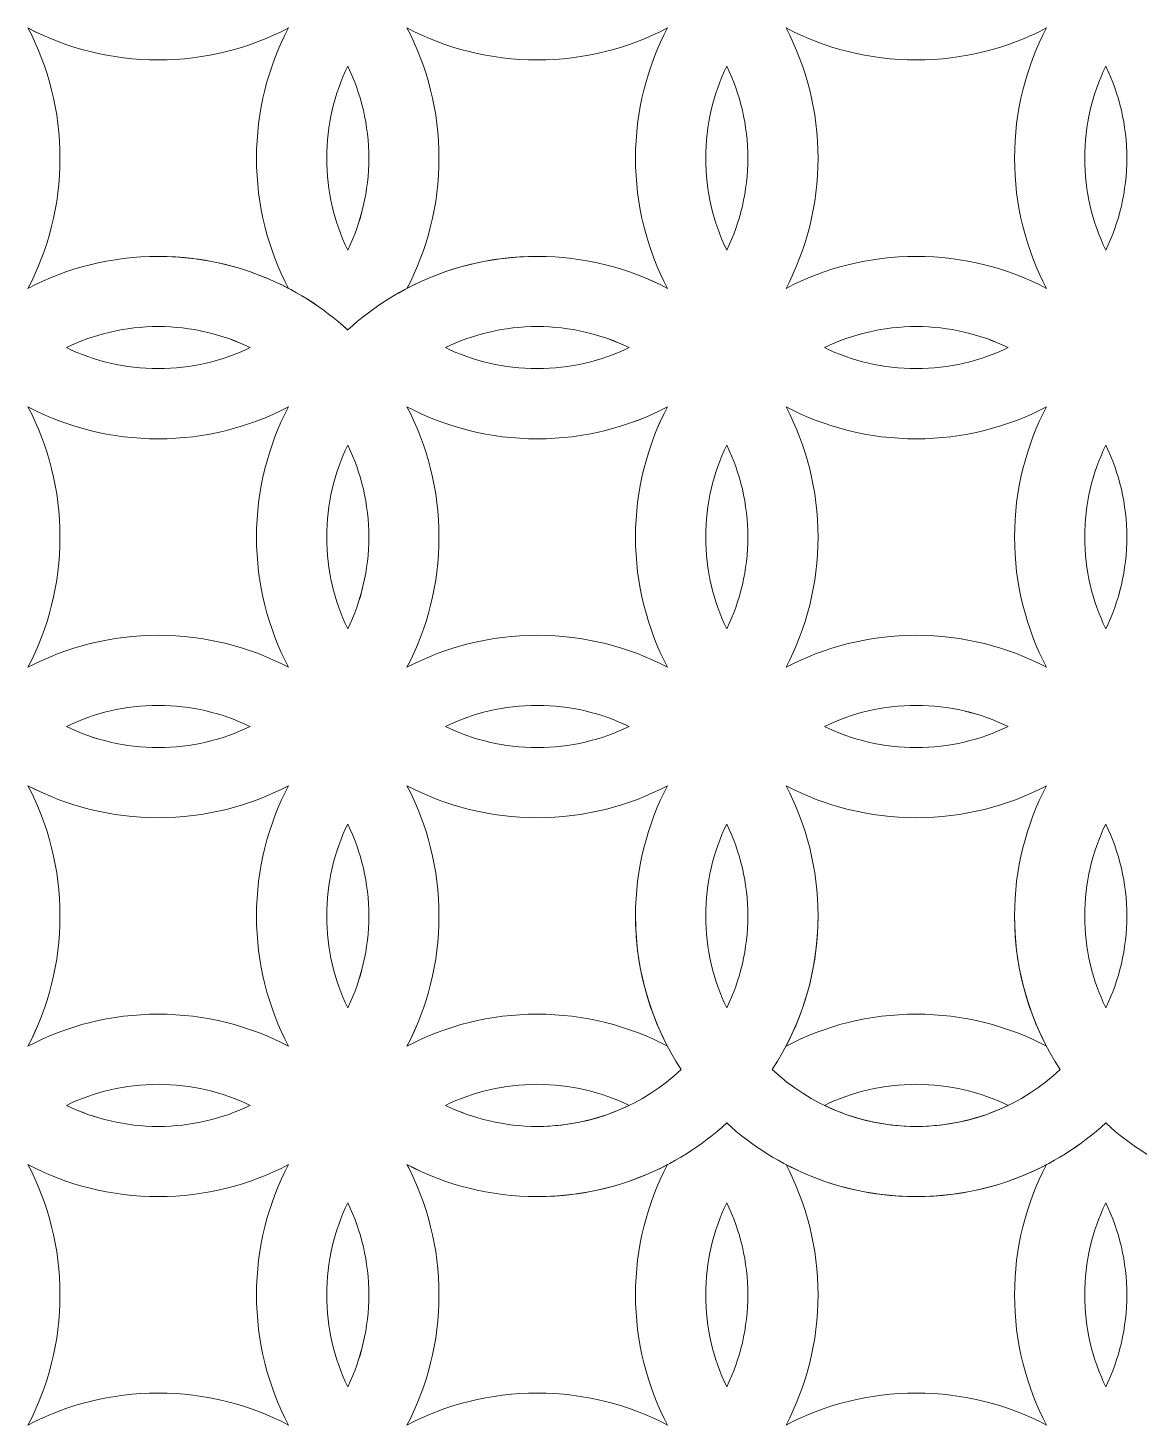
# Model space of a CAD drawing. Header units: centimetres. Extents: x -11.4 to 11.4, y -19.6 to 19.6.
# Drawn here: x -2.28 to 5.64, y 0.42 to 10.38 of the extents above; entities that cross this region are included whole.
import ezdxf

# ---------------------------------------------------------------- set-up
doc = ezdxf.new("R2010")
doc.units = ezdxf.units.CM
doc.header["$MEASUREMENT"] = 0
doc.layers.add('Layer 1', color=7, linetype='Continuous')

msp = doc.modelspace()

# ---------------------------------------------------------------- linework, layer by layer
at = {"layer": 'Layer 1', "color": 242, "lineweight": 9}
for points in [[(-0.42209, 10.3779), (-0.69943, 10.23234), (-1.01515, 10.14999), (-1.35001, 10.14999), (-1.35001, 10.14999), (-1.68492, 10.14999), (-2.00066, 10.23236), (-2.27802, 10.37795)], [(-2.27787, 10.3779), (-2.13233, 10.10056), (-2.05, 9.78485), (-2.05, 9.45), (-2.05, 9.45), (-2.05, 9.11508), (-2.13237, 8.7993), (-2.27797, 8.52192)], [(-2.27787, 10.3779), (-2.13233, 10.10056), (-2.05, 9.78485), (-2.05, 9.45), (-2.05, 9.45), (-2.05, 9.11508), (-2.13237, 8.7993), (-2.27797, 8.52192)], [(-0.42209, 10.3779), (-0.69942, 10.23234), (-1.01513, 10.14999), (-1.35001, 10.14999), (-1.35001, 10.14999), (-1.68486, 10.14999), (-2.00055, 10.23233), (-2.27787, 10.37787)], [(-0.42209, 8.52206), (-0.56766, 8.79943), (-0.65, 9.11513), (-0.65, 9.45), (-0.65, 9.45), (-0.65, 9.78487), (-0.56765, 10.10057), (-0.42209, 10.3779)], [(-0.42213, 8.52209), (-0.56768, 8.79943), (-0.65, 9.11514), (-0.65, 9.45), (-0.65, 9.45), (-0.65, 9.78487), (-0.56765, 10.10056), (-0.42212, 10.37788)], [(0.42207, 10.3779), (0.56763, 10.10056), (0.65, 9.78486), (0.65, 9.45), (0.65, 9.45), (0.65, 9.11508), (0.5676, 8.79932), (0.42199, 8.52192)], [(0.42209, 10.3779), (0.56763, 10.10056), (0.65, 9.78486), (0.65, 9.45), (0.65, 9.45), (0.65, 9.11508), (0.56763, 8.7993), (0.42202, 8.52191)], [(2.27789, 10.37786), (2.00057, 10.23232), (1.68484, 10.14999), (1.34999, 10.14999), (1.34999, 10.14999), (1.01512, 10.14999), (0.69941, 10.23234), (0.42207, 10.3779)], [(2.2779, 10.37788), (2.00057, 10.23232), (1.68485, 10.14999), (1.34999, 10.14999), (1.34999, 10.14999), (1.01513, 10.14999), (0.69943, 10.23232), (0.42208, 10.37787)], [(2.27787, 8.52209), (2.13232, 8.79946), (2.05, 9.11515), (2.05, 9.45), (2.05, 9.45), (2.05, 9.78487), (2.13236, 10.10054), (2.2779, 10.37787)], [(2.27787, 8.52209), (2.13232, 8.79946), (2.05, 9.11515), (2.05, 9.45), (2.05, 9.45), (2.05, 9.78487), (2.13236, 10.10054), (2.2779, 10.37787)], [(3.12218, 10.37776), (3.26767, 10.10044), (3.35, 9.78481), (3.35, 9.45), (3.35, 9.45), (3.35, 9.11508), (3.26762, 8.79934), (3.12203, 8.52195)], [(3.12218, 10.37776), (3.26767, 10.10044), (3.35, 9.78481), (3.35, 9.45), (3.35, 9.45), (3.35, 9.11508), (3.26762, 8.79934), (3.12203, 8.52195)], [(4.97789, 10.37788), (4.70057, 10.23234), (4.38486, 10.14999), (4.04999, 10.14999), (4.04999, 10.14999), (3.71515, 10.14999), (3.39946, 10.23232), (3.12212, 10.37786)], [(4.97787, 10.37786), (4.70055, 10.23232), (4.38484, 10.14999), (4.04999, 10.14999), (4.04999, 10.14999), (3.71515, 10.14999), (3.39946, 10.23232), (3.12212, 10.37786)], [(4.97789, 8.52207), (4.83234, 8.79944), (4.75, 9.11513), (4.75, 9.45), (4.75, 9.45), (4.75, 9.78487), (4.83234, 10.10057), (4.9779, 10.37789)], [(-0.00001, 8.79546), (-0.09611, 8.99327), (-0.15, 9.21535), (-0.15, 9.44999), (-0.15, 9.44999), (-0.15, 9.68474), (-0.09607, 9.90692), (0.00012, 10.10478)], [(0.00001, 8.79549), (-0.09609, 8.9933), (-0.15, 9.21536), (-0.15, 9.44999), (-0.15, 9.44999), (-0.15, 9.68468), (-0.09606, 9.90678), (0.00007, 10.10462)], [(-0.00001, 10.10449), (0.09609, 9.90669), (0.15, 9.68461), (0.15, 9.44999), (0.15, 9.44999), (0.15, 9.21525), (0.09604, 8.99308), (-0.00015, 8.7952)], [(0.00001, 10.10449), (0.09611, 9.90671), (0.15, 9.68461), (0.15, 9.44999), (0.15, 9.44999), (0.15, 9.21531), (0.09608, 8.99315), (-0.00007, 8.79532)], [(2.69993, 8.79563), (2.60388, 8.9934), (2.55, 9.21542), (2.55, 9.44999), (2.55, 9.44999), (2.55, 9.68468), (2.60393, 9.90678), (2.70006, 10.10461)], [(2.69993, 8.79563), (2.60388, 8.9934), (2.55, 9.21542), (2.55, 9.44999), (2.55, 9.44999), (2.55, 9.68468), (2.60393, 9.90678), (2.70006, 10.10461)], [(2.70001, 10.10449), (2.79609, 9.90671), (2.85, 9.68462), (2.85, 9.44999), (2.85, 9.44999), (2.85, 9.21537), (2.79611, 8.99328), (2.70001, 8.79548)], [(2.70001, 10.10449), (2.79609, 9.90671), (2.85, 9.68462), (2.85, 9.44999), (2.85, 9.44999), (2.85, 9.21537), (2.79611, 8.99328), (2.70001, 8.79548)], [(5.40001, 8.79549), (5.30392, 8.9933), (5.25, 9.21536), (5.25, 9.44999), (5.25, 9.44999), (5.25, 9.68468), (5.30394, 9.90678), (5.40007, 10.10462)], [(5.39999, 10.10447), (5.49608, 9.90669), (5.55, 9.68461), (5.55, 9.44999), (5.55, 9.44999), (5.55, 9.21525), (5.49604, 8.99307), (5.39985, 8.79519)], [(5.40001, 10.10449), (5.49611, 9.90671), (5.55, 9.68461), (5.55, 9.44999), (5.55, 9.44999), (5.55, 9.21531), (5.49608, 8.99315), (5.39993, 8.79532)], [(-2.2779, 8.52206), (-2.00056, 8.66762), (-1.68487, 8.74999), (-1.35001, 8.74999), (-1.35001, 8.74999), (-1.01513, 8.75), (-0.69943, 8.66762), (-0.42208, 8.52206)], [(-2.2779, 8.52206), (-2.00056, 8.66762), (-1.68487, 8.74999), (-1.35001, 8.74999), (-1.35001, 8.74999), (-1.01513, 8.75), (-0.69943, 8.66762), (-0.42208, 8.52206)], [(-2.27789, 8.52207), (-2.00055, 8.66763), (-1.68487, 8.74999), (-1.35001, 8.74999), (-1.35001, 8.74999), (-0.82974, 8.75), (-0.3558, 8.55121), (0.00001, 8.22549)], [(-2.27789, 8.52207), (-2.00055, 8.66763), (-1.68487, 8.74999), (-1.35001, 8.74999), (-1.35001, 8.74999), (-0.82967, 8.75), (-0.35567, 8.55116), (0.00014, 8.22536)], [(0, 8.22551), (0.35581, 8.55122), (0.82975, 8.74999), (1.34999, 8.74999), (1.34999, 8.74999), (1.68491, 8.75), (2.00064, 8.66761), (2.27802, 8.52201)], [(0.00012, 8.22558), (0.3559, 8.55125), (0.8298, 8.74999), (1.34999, 8.74999), (1.34999, 8.74999), (1.68491, 8.75), (2.00064, 8.66761), (2.27802, 8.52201)], [(0.42206, 8.52206), (0.69943, 8.66762), (1.01513, 8.74999), (1.34999, 8.74999), (1.34999, 8.74999), (1.68486, 8.75), (2.00055, 8.66764), (2.2779, 8.52208)], [(0.42206, 8.52204), (0.69943, 8.66761), (1.01512, 8.74999), (1.34999, 8.74999), (1.34999, 8.74999), (1.68486, 8.75), (2.00055, 8.66764), (2.2779, 8.52208)], [(3.12209, 8.52206), (3.39944, 8.66762), (3.71513, 8.74999), (4.04999, 8.74999), (4.04999, 8.74999), (4.38496, 8.75), (4.70074, 8.66758), (4.97813, 8.52194)], [(3.12209, 8.52206), (3.39944, 8.66762), (3.71513, 8.74999), (4.04999, 8.74999), (4.04999, 8.74999), (4.38496, 8.75), (4.70073, 8.66758), (4.97814, 8.52194)], [(3.1221, 8.52207), (3.39943, 8.66764), (3.71514, 8.74999), (4.04999, 8.74999), (4.04999, 8.74999), (4.38491, 8.75), (4.70064, 8.6676), (4.97801, 8.52201)], [(3.1221, 8.52207), (3.39943, 8.66764), (3.71514, 8.74999), (4.04999, 8.74999), (4.04999, 8.74999), (4.38491, 8.75), (4.70064, 8.6676), (4.97801, 8.52201)], [(-2.00448, 8.09997), (-1.80669, 8.19609), (-1.58462, 8.24999), (-1.35, 8.24999), (-1.35, 8.24999), (-1.11527, 8.24999), (-0.8931, 8.19603), (-0.69523, 8.09985)], [(-2.00448, 8.09998), (-1.80668, 8.19608), (-1.58462, 8.24999), (-1.35, 8.24999), (-1.35, 8.24999), (-1.11532, 8.24999), (-0.8932, 8.19606), (-0.69536, 8.09992)], [(-2.00448, 8.09997), (-1.80669, 8.19609), (-1.58462, 8.24999), (-1.35, 8.24999), (-1.35, 8.24999), (-1.11527, 8.24999), (-0.8931, 8.19603), (-0.69524, 8.09985)], [(-2.00448, 8.09998), (-1.80668, 8.19608), (-1.58462, 8.24999), (-1.35, 8.24999), (-1.35, 8.24999), (-1.11532, 8.24999), (-0.8932, 8.19605), (-0.69537, 8.09991)], [(0.69545, 8.09997), (0.89327, 8.19609), (1.11536, 8.24999), (1.35, 8.24999), (1.35, 8.24999), (1.58472, 8.24999), (1.80689, 8.19603), (2.00475, 8.09986)], [(0.69546, 8.09997), (0.89329, 8.19608), (1.11537, 8.24999), (1.35, 8.24999), (1.35, 8.24999), (1.58467, 8.24999), (1.80679, 8.19606), (2.00463, 8.09992)], [(0.69548, 8.09996), (0.89329, 8.19608), (1.11537, 8.24999), (1.35, 8.24999), (1.35, 8.24999), (1.58472, 8.24999), (1.80689, 8.19603), (2.00475, 8.09986)], [(0.69549, 8.09996), (0.8933, 8.19609), (1.11538, 8.24999), (1.35, 8.24999), (1.35, 8.24999), (1.58467, 8.24999), (1.80679, 8.19606), (2.00463, 8.09992)], [(3.3955, 8.09997), (3.59332, 8.19608), (3.81537, 8.24999), (4.05, 8.24999), (4.05, 8.24999), (4.28468, 8.24999), (4.50681, 8.19605), (4.70465, 8.09991)], [(3.3955, 8.09997), (3.59332, 8.19608), (3.81537, 8.24999), (4.05, 8.24999), (4.05, 8.24999), (4.28468, 8.24999), (4.50681, 8.19605), (4.70464, 8.09991)], [(3.39564, 8.10005), (3.5934, 8.19612), (3.81544, 8.24999), (4.05, 8.24999), (4.05, 8.24999), (4.28473, 8.24999), (4.5069, 8.19603), (4.70478, 8.09985)], [(3.39564, 8.10005), (3.5934, 8.19612), (3.81544, 8.24999), (4.05, 8.24999), (4.05, 8.24999), (4.28474, 8.24999), (4.50691, 8.19603), (4.70478, 8.09985)], [(-0.6955, 8.09999), (-0.89329, 8.0039), (-1.11538, 7.94999), (-1.35, 7.94999), (-1.35, 7.94999), (-1.58462, 7.94999), (-1.8067, 8.00389), (-2.00449, 8.09998)], [(-0.69548, 8.09998), (-0.89327, 8.0039), (-1.11538, 7.94999), (-1.35, 7.94999), (-1.35, 7.94999), (-1.58462, 7.94999), (-1.8067, 8.00389), (-2.00449, 8.09998)], [(2.00452, 8.09999), (1.80671, 8.0039), (1.58462, 7.94999), (1.35, 7.94999), (1.35, 7.94999), (1.11538, 7.94999), (0.89327, 8.00388), (0.69546, 8.09998)], [(2.00452, 8.09999), (1.80671, 8.0039), (1.58462, 7.94999), (1.35, 7.94999), (1.35, 7.94999), (1.11538, 7.94999), (0.89328, 8.00389), (0.69547, 8.09998)], [(4.70453, 8.09998), (4.50671, 8.0039), (4.28462, 7.94999), (4.05, 7.94999), (4.05, 7.94999), (3.81539, 7.94999), (3.59331, 8.00389), (3.3955, 8.09998)], [(4.70451, 8.09998), (4.50672, 8.0039), (4.28462, 7.94999), (4.05, 7.94999), (4.05, 7.94999), (3.81539, 7.94999), (3.59331, 8.00389), (3.3955, 8.09998)], [(-0.4221, 7.67788), (-0.69944, 7.53233), (-1.01515, 7.44999), (-1.35001, 7.44999), (-1.35001, 7.44999), (-1.68492, 7.44999), (-2.00066, 7.53236), (-2.27802, 7.67794)], [(-0.42209, 7.6779), (-0.69943, 7.53234), (-1.01514, 7.44999), (-1.35001, 7.44999), (-1.35001, 7.44999), (-1.68492, 7.44999), (-2.00066, 7.53236), (-2.27802, 7.67794)], [(-2.27786, 7.67788), (-2.13232, 7.40056), (-2.05, 7.08485), (-2.05, 6.75), (-2.05, 6.75), (-2.05, 6.41508), (-2.13235, 6.09932), (-2.27795, 5.82194)], [(-2.27785, 7.67786), (-2.13231, 7.40054), (-2.05, 7.08484), (-2.05, 6.75), (-2.05, 6.75), (-2.05, 6.41508), (-2.13235, 6.09932), (-2.27795, 5.82194)], [(-2.27786, 7.67788), (-2.13232, 7.40056), (-2.05, 7.08485), (-2.05, 6.75), (-2.05, 6.75), (-2.05, 6.41514), (-2.13233, 6.09942), (-2.27788, 5.82208)], [(-2.27785, 7.67786), (-2.13231, 7.40054), (-2.05, 7.08484), (-2.05, 6.75), (-2.05, 6.75), (-2.05, 6.41514), (-2.13233, 6.09942), (-2.27788, 5.82208)], [(-0.42214, 5.82209), (-0.56768, 6.09945), (-0.65, 6.41515), (-0.65, 6.75), (-0.65, 6.75), (-0.65, 7.08499), (-0.56759, 7.40078), (-0.42196, 7.67818)], [(-0.4221, 5.82208), (-0.56765, 6.09943), (-0.65, 6.41513), (-0.65, 6.75), (-0.65, 6.75), (-0.65, 7.08498), (-0.5676, 7.40076), (-0.42196, 7.67815)], [(-0.42214, 5.82209), (-0.56768, 6.09945), (-0.65, 6.41515), (-0.65, 6.75), (-0.65, 6.75), (-0.65, 7.08494), (-0.56762, 7.40069), (-0.42203, 7.67805)], [(-0.4221, 5.82208), (-0.56765, 6.09943), (-0.65, 6.41513), (-0.65, 6.75), (-0.65, 6.75), (-0.65, 7.08493), (-0.56763, 7.40067), (-0.42203, 7.67802)], [(2.27778, 7.67782), (2.00048, 7.53231), (1.6848, 7.44999), (1.34999, 7.44999), (1.34999, 7.44999), (1.01507, 7.44999), (0.6993, 7.53236), (0.42191, 7.67796)], [(2.27789, 7.67787), (2.00056, 7.53233), (1.68484, 7.44999), (1.34999, 7.44999), (1.34999, 7.44999), (1.01507, 7.44999), (0.6993, 7.53237), (0.42192, 7.67798)], [(0.42204, 7.67793), (0.56762, 7.40058), (0.65, 7.08487), (0.65, 6.75), (0.65, 6.75), (0.65, 6.41507), (0.56762, 6.09931), (0.422, 5.82192)], [(0.42205, 7.67793), (0.56762, 7.40058), (0.65, 7.08487), (0.65, 6.75), (0.65, 6.75), (0.65, 6.41507), (0.56762, 6.09931), (0.422, 5.82192)], [(0.42207, 7.67795), (0.56763, 7.40061), (0.65, 7.08487), (0.65, 6.75), (0.65, 6.75), (0.65, 6.41508), (0.56762, 6.09932), (0.42202, 5.82193)], [(0.42209, 7.6779), (0.56764, 7.40056), (0.65, 7.08486), (0.65, 6.75), (0.65, 6.75), (0.65, 6.41508), (0.56762, 6.09932), (0.42202, 5.82193)], [(2.27787, 5.82209), (2.13233, 6.09945), (2.05, 6.41515), (2.05, 6.75), (2.05, 6.75), (2.05, 7.08493), (2.13239, 7.40066), (2.27798, 7.67803)], [(2.27787, 5.82209), (2.13233, 6.09945), (2.05, 6.41515), (2.05, 6.75), (2.05, 6.75), (2.05, 7.08493), (2.13239, 7.40066), (2.27798, 7.67803)], [(2.27787, 5.82209), (2.13233, 6.09945), (2.05, 6.41515), (2.05, 6.75), (2.05, 6.75), (2.05, 7.08486), (2.13235, 7.40055), (2.2779, 7.67787)], [(2.27787, 5.82209), (2.13233, 6.09945), (2.05, 6.41515), (2.05, 6.75), (2.05, 6.75), (2.05, 7.08486), (2.13235, 7.40055), (2.2779, 7.67787)], [(3.12212, 7.67787), (3.26766, 7.40054), (3.35, 7.08485), (3.35, 6.75), (3.35, 6.75), (3.35, 6.41509), (3.26763, 6.09933), (3.12203, 5.82195)], [(3.12212, 7.67787), (3.26766, 7.40054), (3.35, 7.08485), (3.35, 6.75), (3.35, 6.75), (3.35, 6.41509), (3.26763, 6.09933), (3.12203, 5.82195)], [(3.12213, 7.67786), (3.26766, 7.40053), (3.35, 7.08485), (3.35, 6.75), (3.35, 6.75), (3.35, 6.41509), (3.26763, 6.09933), (3.12203, 5.82195)], [(3.12213, 7.67786), (3.26766, 7.40053), (3.35, 7.08485), (3.35, 6.75), (3.35, 6.75), (3.35, 6.41509), (3.26763, 6.09933), (3.12203, 5.82195)], [(4.9779, 7.6779), (4.70057, 7.53235), (4.38486, 7.44999), (4.04999, 7.44999), (4.04999, 7.44999), (3.71515, 7.44999), (3.39945, 7.53233), (3.12212, 7.67786)], [(4.97789, 7.67788), (4.70056, 7.53233), (4.38484, 7.44999), (4.04999, 7.44999), (4.04999, 7.44999), (3.71515, 7.44999), (3.39945, 7.53233), (3.12212, 7.67786)], [(4.9779, 5.82208), (4.83236, 6.09944), (4.75, 6.41513), (4.75, 6.75), (4.75, 6.75), (4.75, 7.08497), (4.8324, 7.40075), (4.97804, 7.67813)], [(4.9779, 5.82208), (4.83236, 6.09944), (4.75, 6.41513), (4.75, 6.75), (4.75, 6.75), (4.75, 7.08493), (4.83239, 7.40066), (4.97798, 7.67802)], [(-0.00001, 6.09546), (-0.09611, 6.29327), (-0.15, 6.51535), (-0.15, 6.74999), (-0.15, 6.74999), (-0.15, 6.98474), (-0.09607, 7.20692), (0.00012, 7.40478)], [(-0.00001, 6.09546), (-0.09611, 6.29327), (-0.15, 6.51535), (-0.15, 6.74999), (-0.15, 6.74999), (-0.15, 6.98474), (-0.09607, 7.20692), (0.00012, 7.40478)], [(0.00001, 6.09549), (-0.09609, 6.2933), (-0.15, 6.51536), (-0.15, 6.74999), (-0.15, 6.74999), (-0.15, 6.98468), (-0.09606, 7.20678), (0.00007, 7.40462)], [(0.00001, 6.09549), (-0.09609, 6.2933), (-0.15, 6.51536), (-0.15, 6.74999), (-0.15, 6.74999), (-0.15, 6.98468), (-0.09606, 7.20678), (0.00007, 7.40462)], [(-0.00001, 7.40448), (0.09609, 7.20669), (0.15, 6.98461), (0.15, 6.74999), (0.15, 6.74999), (0.15, 6.51525), (0.09604, 6.29308), (-0.00015, 6.0952)], [(-0.00001, 7.40448), (0.09609, 7.20669), (0.15, 6.98461), (0.15, 6.74999), (0.15, 6.74999), (0.15, 6.51525), (0.09604, 6.29308), (-0.00015, 6.0952)], [(0.00001, 7.40449), (0.09611, 7.20671), (0.15, 6.98461), (0.15, 6.74999), (0.15, 6.74999), (0.15, 6.5153), (0.09608, 6.29315), (-0.00007, 6.09532)], [(0.00001, 7.40449), (0.09611, 7.20671), (0.15, 6.98461), (0.15, 6.74999), (0.15, 6.74999), (0.15, 6.5153), (0.09608, 6.29315), (-0.00007, 6.09532)], [(2.69993, 6.09563), (2.60388, 6.2934), (2.55, 6.51542), (2.55, 6.74999), (2.55, 6.74999), (2.55, 6.98468), (2.60393, 7.20678), (2.70006, 7.40461)], [(2.69993, 6.09563), (2.60388, 6.2934), (2.55, 6.51542), (2.55, 6.74999), (2.55, 6.74999), (2.55, 6.98468), (2.60393, 7.20678), (2.70006, 7.40461)], [(2.69993, 6.09563), (2.60388, 6.2934), (2.55, 6.51542), (2.55, 6.74999), (2.55, 6.74999), (2.55, 6.98468), (2.60393, 7.20678), (2.70006, 7.40461)], [(2.69993, 6.09563), (2.60388, 6.2934), (2.55, 6.51542), (2.55, 6.74999), (2.55, 6.74999), (2.55, 6.98468), (2.60393, 7.20678), (2.70006, 7.40461)], [(2.70001, 7.40449), (2.79609, 7.2067), (2.85, 6.98462), (2.85, 6.74999), (2.85, 6.74999), (2.85, 6.51536), (2.79611, 6.29328), (2.70001, 6.09548)], [(2.70001, 7.40449), (2.79609, 7.2067), (2.85, 6.98462), (2.85, 6.74999), (2.85, 6.74999), (2.85, 6.51536), (2.79611, 6.29328), (2.70001, 6.09548)], [(2.70001, 7.40449), (2.79609, 7.2067), (2.85, 6.98462), (2.85, 6.74999), (2.85, 6.74999), (2.85, 6.51536), (2.79611, 6.29328), (2.70001, 6.09548)], [(2.70001, 7.40449), (2.79609, 7.2067), (2.85, 6.98462), (2.85, 6.74999), (2.85, 6.74999), (2.85, 6.51536), (2.79611, 6.29328), (2.70001, 6.09548)], [(5.40001, 6.09549), (5.30392, 6.2933), (5.25, 6.51536), (5.25, 6.74999), (5.25, 6.74999), (5.25, 6.98468), (5.30394, 7.20678), (5.40007, 7.40462)], [(5.40001, 6.09549), (5.30392, 6.2933), (5.25, 6.51536), (5.25, 6.74999), (5.25, 6.74999), (5.25, 6.98468), (5.30394, 7.20678), (5.40007, 7.40462)], [(5.39999, 7.40446), (5.49608, 7.20668), (5.55, 6.98461), (5.55, 6.74999), (5.55, 6.74999), (5.55, 6.51524), (5.49604, 6.29307), (5.39985, 6.09519)], [(5.39999, 7.40446), (5.49608, 7.20668), (5.55, 6.98461), (5.55, 6.74999), (5.55, 6.74999), (5.55, 6.51524), (5.49604, 6.29307), (5.39985, 6.09519)], [(5.40001, 7.40449), (5.49611, 7.20671), (5.55, 6.98461), (5.55, 6.74999), (5.55, 6.74999), (5.55, 6.5153), (5.49608, 6.29315), (5.39993, 6.09532)], [(5.40001, 7.40449), (5.49611, 7.20671), (5.55, 6.98461), (5.55, 6.74999), (5.55, 6.74999), (5.55, 6.5153), (5.49608, 6.29315), (5.39993, 6.09532)], [(-2.27788, 5.82207), (-2.00054, 5.96762), (-1.68486, 6.04999), (-1.35001, 6.04999), (-1.35001, 6.04999), (-1.01508, 6.05), (-0.69934, 5.9676), (-0.42197, 5.822)], [(-2.27788, 5.82207), (-2.00054, 5.96762), (-1.68486, 6.04999), (-1.35001, 6.04999), (-1.35001, 6.04999), (-1.01508, 6.05), (-0.69934, 5.9676), (-0.42197, 5.822)], [(-2.27787, 5.82207), (-2.00054, 5.96762), (-1.68486, 6.04999), (-1.35001, 6.04999), (-1.35001, 6.04999), (-1.01508, 6.05), (-0.69934, 5.96761), (-0.42198, 5.822)], [(-2.27787, 5.82207), (-2.00054, 5.96762), (-1.68486, 6.04999), (-1.35001, 6.04999), (-1.35001, 6.04999), (-1.01508, 6.05), (-0.69934, 5.96761), (-0.42198, 5.822)], [(0.42206, 5.82205), (0.69942, 5.96763), (1.01512, 6.04999), (1.34999, 6.04999), (1.34999, 6.04999), (1.68491, 6.05), (2.00063, 5.96761), (2.27801, 5.82202)], [(0.42206, 5.82205), (0.69942, 5.96763), (1.01512, 6.04999), (1.34999, 6.04999), (1.34999, 6.04999), (1.68491, 6.05), (2.00063, 5.96761), (2.27801, 5.82202)], [(0.42207, 5.82207), (0.69943, 5.96762), (1.01513, 6.04999), (1.34999, 6.04999), (1.34999, 6.04999), (1.68491, 6.05), (2.00063, 5.96761), (2.27801, 5.82202)], [(0.42207, 5.82207), (0.69943, 5.96762), (1.01513, 6.04999), (1.34999, 6.04999), (1.34999, 6.04999), (1.68491, 6.05), (2.00063, 5.96761), (2.27801, 5.82202)], [(3.1221, 5.82208), (3.39944, 5.96763), (3.71513, 6.04999), (4.04999, 6.04999), (4.04999, 6.04999), (4.38492, 6.05), (4.70065, 5.9676), (4.97803, 5.822)], [(3.1221, 5.82208), (3.39944, 5.96763), (3.71513, 6.04999), (4.04999, 6.04999), (4.04999, 6.04999), (4.38492, 6.05), (4.70065, 5.9676), (4.97803, 5.822)], [(3.1221, 5.82208), (3.39944, 5.96763), (3.71513, 6.04999), (4.04999, 6.04999), (4.04999, 6.04999), (4.38492, 6.05), (4.70066, 5.9676), (4.97803, 5.822)], [(3.1221, 5.82208), (3.39944, 5.96763), (3.71513, 6.04999), (4.04999, 6.04999), (4.04999, 6.04999), (4.38492, 6.05), (4.70066, 5.9676), (4.97803, 5.822)], [(-2.00448, 5.39998), (-1.80669, 5.4961), (-1.58462, 5.54999), (-1.35, 5.54999), (-1.35, 5.54999), (-1.11532, 5.54999), (-0.8932, 5.49606), (-0.69537, 5.39992)], [(-2.00448, 5.39998), (-1.80669, 5.4961), (-1.58462, 5.54999), (-1.35, 5.54999), (-1.35, 5.54999), (-1.11532, 5.54999), (-0.8932, 5.49606), (-0.69537, 5.39992)], [(-2.00448, 5.39998), (-1.80669, 5.4961), (-1.58462, 5.54999), (-1.35, 5.54999), (-1.35, 5.54999), (-1.11532, 5.54999), (-0.8932, 5.49605), (-0.69537, 5.39991)], [(-2.00448, 5.39998), (-1.80669, 5.4961), (-1.58462, 5.54999), (-1.35, 5.54999), (-1.35, 5.54999), (-1.11532, 5.54999), (-0.8932, 5.49605), (-0.69537, 5.39991)], [(0.69545, 5.39997), (0.89327, 5.4961), (1.11537, 5.54999), (1.35, 5.54999), (1.35, 5.54999), (1.58468, 5.54999), (1.8068, 5.49606), (2.00464, 5.39992)], [(0.69545, 5.39997), (0.89327, 5.4961), (1.11537, 5.54999), (1.35, 5.54999), (1.35, 5.54999), (1.58468, 5.54999), (1.8068, 5.49606), (2.00464, 5.39992)], [(0.69548, 5.39996), (0.89329, 5.49608), (1.11537, 5.54999), (1.35, 5.54999), (1.35, 5.54999), (1.58468, 5.54999), (1.8068, 5.49606), (2.00464, 5.39992)], [(0.69548, 5.39996), (0.89329, 5.49608), (1.11537, 5.54999), (1.35, 5.54999), (1.35, 5.54999), (1.58468, 5.54999), (1.8068, 5.49606), (2.00464, 5.39992)], [(3.39549, 5.39998), (3.59331, 5.4961), (3.81538, 5.54999), (4.05, 5.54999), (4.05, 5.54999), (4.28468, 5.54999), (4.5068, 5.49606), (4.70464, 5.39992)], [(3.39549, 5.39998), (3.59331, 5.4961), (3.81538, 5.54999), (4.05, 5.54999), (4.05, 5.54999), (4.28468, 5.54999), (4.5068, 5.49606), (4.70464, 5.39992)], [(3.39549, 5.39998), (3.59331, 5.4961), (3.81538, 5.54999), (4.05, 5.54999), (4.05, 5.54999), (4.28463, 5.54999), (4.50671, 5.49606), (4.70451, 5.39996)], [(3.39549, 5.39998), (3.59331, 5.4961), (3.81538, 5.54999), (4.05, 5.54999), (4.05, 5.54999), (4.28463, 5.54999), (4.50671, 5.49606), (4.70451, 5.39996)], [(-0.69549, 5.39998), (-0.89329, 5.30389), (-1.11538, 5.24999), (-1.35, 5.24999), (-1.35, 5.24999), (-1.58468, 5.24999), (-1.80682, 5.30392), (-2.00465, 5.40006)], [(-0.69549, 5.39998), (-0.89329, 5.30389), (-1.11538, 5.24999), (-1.35, 5.24999), (-1.35, 5.24999), (-1.58468, 5.24999), (-1.80682, 5.30392), (-2.00465, 5.40006)], [(-0.69551, 5.39999), (-0.8933, 5.30389), (-1.11539, 5.24999), (-1.35, 5.24999), (-1.35, 5.24999), (-1.58462, 5.24999), (-1.80671, 5.30388), (-2.00449, 5.39997)], [(-0.69551, 5.39999), (-0.8933, 5.30389), (-1.11539, 5.24999), (-1.35, 5.24999), (-1.35, 5.24999), (-1.58462, 5.24999), (-1.80671, 5.30388), (-2.00449, 5.39997)], [(2.00452, 5.39998), (1.80671, 5.30389), (1.58462, 5.24999), (1.35, 5.24999), (1.35, 5.24999), (1.11538, 5.24999), (0.89327, 5.30388), (0.69546, 5.39998)], [(2.00452, 5.39998), (1.80671, 5.30389), (1.58462, 5.24999), (1.35, 5.24999), (1.35, 5.24999), (1.11538, 5.24999), (0.89327, 5.30388), (0.69546, 5.39998)], [(2.00452, 5.39998), (1.80671, 5.30389), (1.58462, 5.24999), (1.35, 5.24999), (1.35, 5.24999), (1.11538, 5.24999), (0.89327, 5.30389), (0.69546, 5.39998)], [(2.00452, 5.39998), (1.80671, 5.30389), (1.58462, 5.24999), (1.35, 5.24999), (1.35, 5.24999), (1.11538, 5.24999), (0.89327, 5.30389), (0.69546, 5.39998)], [(4.70452, 5.39997), (4.50673, 5.30389), (4.28461, 5.24999), (4.05, 5.24999), (4.05, 5.24999), (3.81533, 5.24999), (3.59317, 5.30392), (3.39533, 5.40006)], [(4.70452, 5.39997), (4.50673, 5.30389), (4.28461, 5.24999), (4.05, 5.24999), (4.05, 5.24999), (3.81533, 5.24999), (3.59317, 5.30392), (3.39533, 5.40006)], [(4.70452, 5.39997), (4.50673, 5.30389), (4.28461, 5.24999), (4.05, 5.24999), (4.05, 5.24999), (3.81539, 5.24999), (3.5933, 5.30387), (3.3955, 5.39997)], [(4.70452, 5.39997), (4.50673, 5.30389), (4.28461, 5.24999), (4.05, 5.24999), (4.05, 5.24999), (3.81539, 5.24999), (3.5933, 5.30387), (3.3955, 5.39997)], [(-2.27787, 4.97789), (-2.13233, 4.70056), (-2.05, 4.38485), (-2.05, 4.05), (-2.05, 4.05), (-2.05, 3.71501), (-2.1324, 3.39919), (-2.27804, 3.12178)], [(-2.27787, 4.97789), (-2.13233, 4.70056), (-2.05, 4.38485), (-2.05, 4.05), (-2.05, 4.05), (-2.05, 3.71501), (-2.1324, 3.39919), (-2.27804, 3.12178)], [(-0.42209, 4.97789), (-0.69943, 4.83234), (-1.01515, 4.74999), (-1.35001, 4.74999), (-1.35001, 4.74999), (-1.68492, 4.74999), (-2.00066, 4.83236), (-2.27802, 4.97795)], [(-0.42209, 4.97789), (-0.69943, 4.83234), (-1.01515, 4.74999), (-1.35001, 4.74999), (-1.35001, 4.74999), (-1.68492, 4.74999), (-2.00066, 4.83236), (-2.27802, 4.97795)], [(-2.27787, 4.97789), (-2.13233, 4.70056), (-2.05, 4.38485), (-2.05, 4.05), (-2.05, 4.05), (-2.05, 3.71507), (-2.13236, 3.39929), (-2.27797, 3.1219)], [(-2.27787, 4.97789), (-2.13233, 4.70056), (-2.05, 4.38485), (-2.05, 4.05), (-2.05, 4.05), (-2.05, 3.71507), (-2.13236, 3.39929), (-2.27797, 3.1219)], [(-0.42209, 4.9779), (-0.69942, 4.83234), (-1.01513, 4.74999), (-1.35001, 4.74999), (-1.35001, 4.74999), (-1.68486, 4.74999), (-2.00055, 4.83233), (-2.27787, 4.97787)], [(-0.42209, 4.9779), (-0.69942, 4.83234), (-1.01513, 4.74999), (-1.35001, 4.74999), (-1.35001, 4.74999), (-1.68486, 4.74999), (-2.00055, 4.83233), (-2.27787, 4.97787)], [(-0.4221, 3.12209), (-0.56766, 3.39944), (-0.65, 3.71514), (-0.65, 4.05), (-0.65, 4.05), (-0.65, 4.38487), (-0.56765, 4.70057), (-0.42209, 4.9779)], [(-0.42208, 3.12205), (-0.56764, 3.3994), (-0.65, 3.71512), (-0.65, 4.05), (-0.65, 4.05), (-0.65, 4.38487), (-0.56765, 4.70057), (-0.42209, 4.9779)], [(-0.42214, 3.12209), (-0.56767, 3.39945), (-0.65, 3.71516), (-0.65, 4.05), (-0.65, 4.05), (-0.65, 4.38487), (-0.56765, 4.70056), (-0.42212, 4.97788)], [(-0.42212, 3.12207), (-0.56766, 3.39942), (-0.65, 3.71514), (-0.65, 4.05), (-0.65, 4.05), (-0.65, 4.38487), (-0.56765, 4.70056), (-0.42212, 4.97788)], [(0.42207, 4.9779), (0.56763, 4.70055), (0.65, 4.38486), (0.65, 4.05), (0.65, 4.05), (0.65, 3.71502), (0.56758, 3.39923), (0.42193, 3.12181)], [(0.42209, 4.9779), (0.56763, 4.70056), (0.65, 4.38486), (0.65, 4.05), (0.65, 4.05), (0.65, 3.71502), (0.56758, 3.39922), (0.42194, 3.12179)], [(0.42207, 4.9779), (0.56763, 4.70055), (0.65, 4.38486), (0.65, 4.05), (0.65, 4.05), (0.65, 3.71509), (0.56761, 3.39934), (0.422, 3.12195)], [(0.42209, 4.9779), (0.56763, 4.70056), (0.65, 4.38486), (0.65, 4.05), (0.65, 4.05), (0.65, 3.71509), (0.56763, 3.39932), (0.42203, 3.12193)], [(2.27789, 4.97786), (2.00057, 4.83231), (1.68484, 4.74999), (1.34999, 4.74999), (1.34999, 4.74999), (1.01512, 4.74999), (0.69941, 4.83234), (0.42207, 4.9779)], [(2.27789, 4.97786), (2.00057, 4.83231), (1.68484, 4.74999), (1.34999, 4.74999), (1.34999, 4.74999), (1.01512, 4.74999), (0.69941, 4.83234), (0.42207, 4.9779)], [(2.2779, 4.97787), (2.00057, 4.83232), (1.68485, 4.74999), (1.34999, 4.74999), (1.34999, 4.74999), (1.01513, 4.74999), (0.69943, 4.83232), (0.42208, 4.97787)], [(2.2779, 4.97787), (2.00057, 4.83232), (1.68485, 4.74999), (1.34999, 4.74999), (1.34999, 4.74999), (1.01513, 4.74999), (0.69943, 4.83232), (0.42208, 4.97787)], [(2.27787, 3.12209), (2.13234, 3.39945), (2.05, 3.71515), (2.05, 4.05), (2.05, 4.05), (2.05, 4.38487), (2.13236, 4.70054), (2.2779, 4.97787)], [(2.37579, 2.95566), (2.16979, 3.27012), (2.05, 3.64611), (2.05, 4.05), (2.05, 4.05), (2.05, 4.38487), (2.13236, 4.70054), (2.2779, 4.97787)], [(2.27787, 3.12209), (2.13234, 3.39945), (2.05, 3.71515), (2.05, 4.05), (2.05, 4.05), (2.05, 4.38487), (2.13236, 4.70054), (2.2779, 4.97787)], [(2.37579, 2.95566), (2.16979, 3.27012), (2.05, 3.64611), (2.05, 4.05), (2.05, 4.05), (2.05, 4.38487), (2.13236, 4.70054), (2.2779, 4.97787)], [(3.12218, 4.97776), (3.26767, 4.70044), (3.35, 4.38481), (3.35, 4.05), (3.35, 4.05), (3.35, 3.64611), (3.23021, 3.27011), (3.02423, 2.95566)], [(3.12218, 4.97776), (3.26767, 4.70044), (3.35, 4.38481), (3.35, 4.05), (3.35, 4.05), (3.35, 3.64611), (3.23021, 3.27011), (3.02423, 2.95566)], [(3.12218, 4.97776), (3.26767, 4.70044), (3.35, 4.38481), (3.35, 4.05), (3.35, 4.05), (3.35, 3.7151), (3.26763, 3.39934), (3.12204, 3.12196)], [(3.12218, 4.97776), (3.26767, 4.70044), (3.35, 4.38481), (3.35, 4.05), (3.35, 4.05), (3.35, 3.7151), (3.26763, 3.39934), (3.12204, 3.12196)], [(4.97789, 4.97788), (4.70057, 4.83233), (4.38486, 4.74999), (4.04999, 4.74999), (4.04999, 4.74999), (3.71515, 4.74999), (3.39946, 4.83232), (3.12212, 4.97786)], [(4.97789, 4.97788), (4.70057, 4.83233), (4.38486, 4.74999), (4.04999, 4.74999), (4.04999, 4.74999), (3.71515, 4.74999), (3.39946, 4.83232), (3.12212, 4.97786)], [(4.97787, 4.97786), (4.70055, 4.83232), (4.38484, 4.74999), (4.04999, 4.74999), (4.04999, 4.74999), (3.71515, 4.74999), (3.39946, 4.83232), (3.12212, 4.97786)], [(4.97787, 4.97786), (4.70055, 4.83232), (4.38484, 4.74999), (4.04999, 4.74999), (4.04999, 4.74999), (3.71515, 4.74999), (3.39946, 4.83232), (3.12212, 4.97786)], [(4.9779, 3.12207), (4.83236, 3.39944), (4.75, 3.71513), (4.75, 4.05), (4.75, 4.05), (4.75, 4.38487), (4.83234, 4.70057), (4.9779, 4.97789)], [(5.07579, 2.95566), (4.8698, 3.27013), (4.75, 3.64611), (4.75, 4.05), (4.75, 4.05), (4.75, 4.38487), (4.83234, 4.70057), (4.9779, 4.97789)], [(-0.00001, 3.39546), (-0.09611, 3.59326), (-0.15, 3.81535), (-0.15, 4.04999), (-0.15, 4.04999), (-0.15, 4.28473), (-0.09607, 4.50692), (0.00012, 4.70478)], [(-0.00001, 3.39546), (-0.09611, 3.59326), (-0.15, 3.81535), (-0.15, 4.04999), (-0.15, 4.04999), (-0.15, 4.28473), (-0.09607, 4.50692), (0.00012, 4.70478)], [(0.00001, 3.39549), (-0.09609, 3.5933), (-0.15, 3.81536), (-0.15, 4.04999), (-0.15, 4.04999), (-0.15, 4.28468), (-0.09606, 4.50678), (0.00007, 4.70462)], [(0.00001, 3.39549), (-0.09609, 3.5933), (-0.15, 3.81536), (-0.15, 4.04999), (-0.15, 4.04999), (-0.15, 4.28468), (-0.09606, 4.50678), (0.00007, 4.70462)], [(-0.00001, 4.70448), (0.09609, 4.50669), (0.15, 4.28461), (0.15, 4.04999), (0.15, 4.04999), (0.15, 3.81525), (0.09604, 3.59308), (-0.00015, 3.3952)], [(-0.00001, 4.70448), (0.09609, 4.50669), (0.15, 4.28461), (0.15, 4.04999), (0.15, 4.04999), (0.15, 3.81525), (0.09604, 3.59308), (-0.00015, 3.3952)], [(0.00001, 4.70449), (0.09611, 4.50671), (0.15, 4.28461), (0.15, 4.04999), (0.15, 4.04999), (0.15, 3.8153), (0.09608, 3.59315), (-0.00007, 3.39532)], [(0.00001, 4.70449), (0.09611, 4.50671), (0.15, 4.28461), (0.15, 4.04999), (0.15, 4.04999), (0.15, 3.8153), (0.09608, 3.59315), (-0.00007, 3.39532)], [(2.69993, 3.39563), (2.60388, 3.5934), (2.55, 3.81542), (2.55, 4.04999), (2.55, 4.04999), (2.55, 4.28468), (2.60393, 4.50678), (2.70006, 4.70461)], [(2.69993, 3.39563), (2.60388, 3.5934), (2.55, 3.81542), (2.55, 4.04999), (2.55, 4.04999), (2.55, 4.28468), (2.60393, 4.50678), (2.70006, 4.70461)], [(2.69993, 3.39563), (2.60388, 3.5934), (2.55, 3.81542), (2.55, 4.04999), (2.55, 4.04999), (2.55, 4.28468), (2.60393, 4.50678), (2.70006, 4.70461)], [(2.69993, 3.39563), (2.60388, 3.5934), (2.55, 3.81542), (2.55, 4.04999), (2.55, 4.04999), (2.55, 4.28468), (2.60393, 4.50678), (2.70006, 4.70461)], [(2.70001, 4.70449), (2.79609, 4.5067), (2.85, 4.28462), (2.85, 4.04999), (2.85, 4.04999), (2.85, 3.81536), (2.79611, 3.59328), (2.70001, 3.39548)], [(2.70001, 4.70449), (2.79609, 4.5067), (2.85, 4.28462), (2.85, 4.04999), (2.85, 4.04999), (2.85, 3.81536), (2.79611, 3.59328), (2.70001, 3.39548)], [(2.70001, 4.70449), (2.79609, 4.5067), (2.85, 4.28462), (2.85, 4.04999), (2.85, 4.04999), (2.85, 3.81536), (2.79611, 3.59328), (2.70001, 3.39548)], [(2.70001, 4.70449), (2.79609, 4.5067), (2.85, 4.28462), (2.85, 4.04999), (2.85, 4.04999), (2.85, 3.81536), (2.79611, 3.59328), (2.70001, 3.39548)], [(5.40001, 3.39549), (5.30392, 3.5933), (5.25, 3.81536), (5.25, 4.04999), (5.25, 4.04999), (5.25, 4.28468), (5.30394, 4.50678), (5.40007, 4.70462)], [(5.40001, 3.39549), (5.30392, 3.5933), (5.25, 3.81536), (5.25, 4.04999), (5.25, 4.04999), (5.25, 4.28468), (5.30394, 4.50678), (5.40007, 4.70462)], [(5.39999, 4.70446), (5.49608, 4.50668), (5.55, 4.28461), (5.55, 4.04999), (5.55, 4.04999), (5.55, 3.81524), (5.49604, 3.59307), (5.39985, 3.39519)], [(5.39999, 4.70446), (5.49608, 4.50668), (5.55, 4.28461), (5.55, 4.04999), (5.55, 4.04999), (5.55, 3.81524), (5.49604, 3.59307), (5.39985, 3.39519)], [(5.40001, 4.70449), (5.49611, 4.50671), (5.55, 4.28461), (5.55, 4.04999), (5.55, 4.04999), (5.55, 3.8153), (5.49608, 3.59315), (5.39993, 3.39532)], [(5.40001, 4.70449), (5.49611, 4.50671), (5.55, 4.28461), (5.55, 4.04999), (5.55, 4.04999), (5.55, 3.8153), (5.49608, 3.59315), (5.39993, 3.39532)], [(-2.27791, 3.12205), (-2.00057, 3.26762), (-1.68487, 3.34999), (-1.35001, 3.34999), (-1.35001, 3.34999), (-1.01509, 3.35), (-0.69935, 3.2676), (-0.42197, 3.122)], [(-2.27791, 3.12205), (-2.00057, 3.26762), (-1.68487, 3.34999), (-1.35001, 3.34999), (-1.35001, 3.34999), (-1.01509, 3.35), (-0.69936, 3.26759), (-0.42199, 3.122)], [(0.42207, 3.12206), (0.69944, 3.26763), (1.01513, 3.34999), (1.34999, 3.34999), (1.34999, 3.34999), (1.68491, 3.35), (2.00063, 3.26761), (2.27801, 3.12202)], [(0.42207, 3.12206), (0.69943, 3.26763), (1.01513, 3.34999), (1.34999, 3.34999), (1.34999, 3.34999), (1.68491, 3.35), (2.00063, 3.26761), (2.27801, 3.12202)], [(3.12211, 3.12209), (3.39944, 3.26764), (3.71514, 3.34999), (4.04999, 3.34999), (4.04999, 3.34999), (4.38492, 3.35), (4.70065, 3.2676), (4.97803, 3.122)], [(3.12211, 3.12209), (3.39944, 3.26764), (3.71514, 3.34999), (4.04999, 3.34999), (4.04999, 3.34999), (4.38491, 3.35), (4.70065, 3.2676), (4.97802, 3.122)], [(2.3758, 2.95566), (2.10751, 2.70407), (1.74669, 2.54999), (1.35, 2.54999), (1.35, 2.54999), (1.11534, 2.54999), (0.89318, 2.60391), (0.69533, 2.70005)], [(2.3758, 2.95566), (2.10751, 2.70407), (1.74669, 2.54999), (1.35, 2.54999), (1.35, 2.54999), (1.11532, 2.54999), (0.89317, 2.60391), (0.69533, 2.70006)], [(5.07569, 2.95553), (4.80742, 2.70402), (4.44663, 2.54999), (4.05, 2.54999), (4.05, 2.54999), (3.65325, 2.54999), (3.29241, 2.70412), (3.02413, 2.95574)], [(5.07578, 2.95566), (4.80752, 2.70408), (4.4467, 2.54999), (4.05, 2.54999), (4.05, 2.54999), (3.65325, 2.54999), (3.29241, 2.70412), (3.02413, 2.95574)], [(-2.00436, 2.70004), (-1.8066, 2.79611), (-1.58457, 2.84999), (-1.35, 2.84999), (-1.35, 2.84999), (-1.11532, 2.84999), (-0.89319, 2.79605), (-0.69535, 2.69991)], [(-2.00436, 2.70004), (-1.8066, 2.79611), (-1.58457, 2.84999), (-1.35, 2.84999), (-1.35, 2.84999), (-1.11531, 2.84999), (-0.89319, 2.79605), (-0.69535, 2.69991)], [(0.69547, 2.69997), (0.89329, 2.79609), (1.11537, 2.84999), (1.35, 2.84999), (1.35, 2.84999), (1.58467, 2.84999), (1.80681, 2.79607), (2.00464, 2.69992)], [(0.69558, 2.70004), (0.89337, 2.79612), (1.11542, 2.84999), (1.35, 2.84999), (1.35, 2.84999), (1.58467, 2.84999), (1.80681, 2.79607), (2.00464, 2.69992)], [(3.3955, 2.69998), (3.59331, 2.79609), (3.81538, 2.84999), (4.05, 2.84999), (4.05, 2.84999), (4.28468, 2.84999), (4.50681, 2.79605), (4.70464, 2.69991)], [(3.3955, 2.69998), (3.59331, 2.79609), (3.81538, 2.84999), (4.05, 2.84999), (4.05, 2.84999), (4.28469, 2.84999), (4.50682, 2.79605), (4.70465, 2.6999)], [(-0.69551, 2.69999), (-0.89332, 2.6039), (-1.11539, 2.54999), (-1.35, 2.54999), (-1.35, 2.54999), (-1.58467, 2.54999), (-1.80679, 2.60391), (-2.00461, 2.70005)], [(-0.69553, 2.7), (-0.89332, 2.6039), (-1.11539, 2.54999), (-1.35, 2.54999), (-1.35, 2.54999), (-1.58467, 2.54999), (-1.80679, 2.60391), (-2.00461, 2.70005)], [(-0.69548, 2.69998), (-0.89327, 2.60389), (-1.11538, 2.54999), (-1.35, 2.54999), (-1.35, 2.54999), (-1.58462, 2.54999), (-1.8067, 2.6039), (-2.00449, 2.69998)], [(-0.69548, 2.69998), (-0.89327, 2.60389), (-1.11538, 2.54999), (-1.35, 2.54999), (-1.35, 2.54999), (-1.58462, 2.54999), (-1.8067, 2.6039), (-2.00449, 2.69998)], [(2.00453, 2.69998), (1.80671, 2.60389), (1.58462, 2.54999), (1.35, 2.54999), (1.35, 2.54999), (1.11538, 2.54999), (0.89328, 2.60388), (0.69546, 2.69998)], [(2.00453, 2.69998), (1.80671, 2.60389), (1.58462, 2.54999), (1.35, 2.54999), (1.35, 2.54999), (1.11538, 2.54999), (0.89327, 2.60389), (0.69547, 2.69998)], [(4.70451, 2.69999), (4.5067, 2.6039), (4.28462, 2.54999), (4.05, 2.54999), (4.05, 2.54999), (3.81539, 2.54999), (3.5933, 2.60389), (3.3955, 2.69998)], [(4.70454, 2.69998), (4.50673, 2.60389), (4.28462, 2.54999), (4.05, 2.54999), (4.05, 2.54999), (3.81539, 2.54999), (3.5933, 2.60389), (3.3955, 2.69998)], [(2.70003, 2.57447), (2.34422, 2.24875), (1.87025, 2.04999), (1.34999, 2.04999), (1.34999, 2.04999), (1.01509, 2.04999), (0.69933, 2.13236), (0.42195, 2.27796)], [(2.70001, 2.57446), (2.34422, 2.24874), (1.87024, 2.04999), (1.34999, 2.04999), (1.34999, 2.04999), (1.01508, 2.04999), (0.69933, 2.13238), (0.42195, 2.27797)], [(5.40003, 2.57447), (5.04422, 2.24876), (4.57025, 2.04999), (4.04999, 2.04999), (4.04999, 2.04999), (3.52969, 2.04999), (3.05569, 2.2488), (2.69989, 2.57457)], [(5.4, 2.57447), (5.04421, 2.24877), (4.57025, 2.04999), (4.04999, 2.04999), (4.04999, 2.04999), (3.52969, 2.04999), (3.05569, 2.2488), (2.69989, 2.57457)], [(7.6779, 2.2779), (7.40056, 2.13234), (7.08485, 2.04999), (6.74999, 2.04999), (6.74999, 2.04999), (6.22974, 2.04999), (5.75579, 2.24877), (5.4, 2.57448)], [(-0.42224, 2.27785), (-0.69956, 2.13233), (-1.01521, 2.04999), (-1.35001, 2.04999), (-1.35001, 2.04999), (-1.68497, 2.04999), (-2.00074, 2.1324), (-2.27815, 2.27803)], [(-0.42224, 2.27785), (-0.69955, 2.13233), (-1.01519, 2.04999), (-1.35001, 2.04999), (-1.35001, 2.04999), (-1.68497, 2.04999), (-2.00074, 2.1324), (-2.27815, 2.27803)], [(-0.42211, 2.27788), (-0.69944, 2.13233), (-1.01516, 2.04999), (-1.35001, 2.04999), (-1.35001, 2.04999), (-1.68492, 2.04999), (-2.00067, 2.13236), (-2.27803, 2.27795)], [(-0.4221, 2.27789), (-0.69944, 2.13233), (-1.01514, 2.04999), (-1.35001, 2.04999), (-1.35001, 2.04999), (-1.68492, 2.04999), (-2.00067, 2.13236), (-2.27803, 2.27795)], [(-2.27788, 2.27789), (-2.13234, 2.00057), (-2.05, 1.68486), (-2.05, 1.35), (-2.05, 1.35), (-2.05, 1.01508), (-2.13235, 0.69932), (-2.27795, 0.42194)], [(-2.27788, 2.27789), (-2.13234, 2.00057), (-2.05, 1.68486), (-2.05, 1.35), (-2.05, 1.35), (-2.05, 1.01514), (-2.13233, 0.69942), (-2.27788, 0.42208)], [(-0.4221, 0.42207), (-0.56765, 0.69943), (-0.65, 1.01513), (-0.65, 1.35), (-0.65, 1.35), (-0.65, 1.68488), (-0.56765, 2.00057), (-0.4221, 2.27789)], [(-0.42214, 0.4221), (-0.56768, 0.69945), (-0.65, 1.01515), (-0.65, 1.35), (-0.65, 1.35), (-0.65, 1.68487), (-0.56765, 2.00056), (-0.42211, 2.27788)], [(0.42207, 2.27789), (0.56764, 2.00054), (0.65, 1.68485), (0.65, 1.35), (0.65, 1.35), (0.65, 1.01507), (0.56762, 0.69931), (0.422, 0.42192)], [(0.42211, 2.27787), (0.56765, 2.00052), (0.65, 1.68484), (0.65, 1.35), (0.65, 1.35), (0.65, 1.01508), (0.56762, 0.69932), (0.42202, 0.42193)], [(2.2779, 2.27788), (2.00057, 2.13232), (1.68485, 2.04999), (1.34999, 2.04999), (1.34999, 2.04999), (1.01513, 2.04999), (0.69942, 2.13233), (0.42207, 2.27789)], [(2.2779, 2.27788), (2.00057, 2.13233), (1.68486, 2.04999), (1.34999, 2.04999), (1.34999, 2.04999), (1.01513, 2.04999), (0.69942, 2.13233), (0.42208, 2.27788)], [(2.27787, 0.4221), (2.13233, 0.69945), (2.05, 1.01515), (2.05, 1.35), (2.05, 1.35), (2.05, 1.68493), (2.13238, 2.00066), (2.27797, 2.27802)], [(2.27787, 0.4221), (2.13233, 0.69945), (2.05, 1.01515), (2.05, 1.35), (2.05, 1.35), (2.05, 1.68493), (2.13238, 2.00066), (2.27797, 2.27802)], [(4.97789, 2.27787), (4.70058, 2.13232), (4.38484, 2.04999), (4.04999, 2.04999), (4.04999, 2.04999), (3.71509, 2.04999), (3.39934, 2.13236), (3.12197, 2.27795)], [(4.9779, 2.27788), (4.7006, 2.13233), (4.38486, 2.04999), (4.04999, 2.04999), (4.04999, 2.04999), (3.71509, 2.04999), (3.39934, 2.13236), (3.12197, 2.27795)], [(3.12211, 2.27789), (3.26766, 2.00054), (3.35, 1.68486), (3.35, 1.35), (3.35, 1.35), (3.35, 1.0151), (3.26763, 0.69933), (3.12203, 0.42195)], [(3.12211, 2.27789), (3.26766, 2.00054), (3.35, 1.68486), (3.35, 1.35), (3.35, 1.35), (3.35, 1.0151), (3.26763, 0.69933), (3.12203, 0.42195)], [(4.9779, 0.42209), (4.83236, 0.69944), (4.75, 1.01513), (4.75, 1.35), (4.75, 1.35), (4.75, 1.68487), (4.83235, 2.00056), (4.97791, 2.27789)], [(-0.00001, 0.69546), (-0.09611, 0.89327), (-0.15, 1.11535), (-0.15, 1.34999), (-0.15, 1.34999), (-0.15, 1.58473), (-0.09607, 1.80692), (0.00012, 2.00478)], [(0.00001, 0.69549), (-0.09609, 0.8933), (-0.15, 1.11536), (-0.15, 1.34999), (-0.15, 1.34999), (-0.15, 1.58468), (-0.09606, 1.80678), (0.00007, 2.00462)], [(-0.00001, 2.00447), (0.09609, 1.80669), (0.15, 1.58461), (0.15, 1.34999), (0.15, 1.34999), (0.15, 1.11525), (0.09604, 0.89308), (-0.00015, 0.6952)], [(0.00001, 2.00449), (0.09611, 1.80671), (0.15, 1.58461), (0.15, 1.34999), (0.15, 1.34999), (0.15, 1.1153), (0.09608, 0.89315), (-0.00007, 0.69532)], [(2.69993, 0.69563), (2.60388, 0.8934), (2.55, 1.11542), (2.55, 1.34999), (2.55, 1.34999), (2.55, 1.58468), (2.60393, 1.80678), (2.70006, 2.00461)], [(2.69993, 0.69563), (2.60388, 0.8934), (2.55, 1.11542), (2.55, 1.34999), (2.55, 1.34999), (2.55, 1.58468), (2.60393, 1.80678), (2.70006, 2.00461)], [(2.70001, 2.00449), (2.79609, 1.8067), (2.85, 1.58462), (2.85, 1.34999), (2.85, 1.34999), (2.85, 1.11536), (2.79611, 0.89328), (2.70001, 0.69548)], [(2.70001, 2.00449), (2.79609, 1.8067), (2.85, 1.58462), (2.85, 1.34999), (2.85, 1.34999), (2.85, 1.11536), (2.79611, 0.89328), (2.70001, 0.69548)], [(5.40001, 0.69549), (5.30392, 0.8933), (5.25, 1.11536), (5.25, 1.34999), (5.25, 1.34999), (5.25, 1.58468), (5.30394, 1.80678), (5.40007, 2.00462)], [(5.39999, 2.00446), (5.49608, 1.80668), (5.55, 1.58461), (5.55, 1.34999), (5.55, 1.34999), (5.55, 1.11524), (5.49604, 0.89307), (5.39985, 0.69519)], [(5.40001, 2.00449), (5.49611, 1.80671), (5.55, 1.58461), (5.55, 1.34999), (5.55, 1.34999), (5.55, 1.1153), (5.49608, 0.89315), (5.39993, 0.69532)], [(-2.27788, 0.42207), (-2.00054, 0.56762), (-1.68486, 0.64999), (-1.35001, 0.64999), (-1.35001, 0.64999), (-1.01508, 0.64999), (-0.69934, 0.5676), (-0.42197, 0.422)], [(-2.27787, 0.42207), (-2.00054, 0.56762), (-1.68486, 0.64999), (-1.35001, 0.64999), (-1.35001, 0.64999), (-1.01508, 0.64999), (-0.69934, 0.56761), (-0.42198, 0.422)], [(0.42206, 0.42205), (0.69942, 0.56763), (1.01512, 0.64999), (1.34999, 0.64999), (1.34999, 0.64999), (1.68491, 0.64999), (2.00063, 0.56761), (2.27801, 0.42202)], [(0.42207, 0.42207), (0.69943, 0.56762), (1.01513, 0.64999), (1.34999, 0.64999), (1.34999, 0.64999), (1.68491, 0.64999), (2.00063, 0.56761), (2.27801, 0.42202)], [(3.1221, 0.42207), (3.39944, 0.56763), (3.71513, 0.64999), (4.04999, 0.64999), (4.04999, 0.64999), (4.38492, 0.64999), (4.70065, 0.5676), (4.97803, 0.422)], [(3.1221, 0.42207), (3.39944, 0.56763), (3.71513, 0.64999), (4.04999, 0.64999), (4.04999, 0.64999), (4.38492, 0.64999), (4.70066, 0.5676), (4.97803, 0.422)]]:
    msp.add_open_spline(points, degree=3, knots=[0, 0, 0, 0, 0.3333333, 0.3333333, 0.3333333, 0.3333333, 1, 1, 1, 1], dxfattribs=at)

doc.saveas('drawing.dxf')
